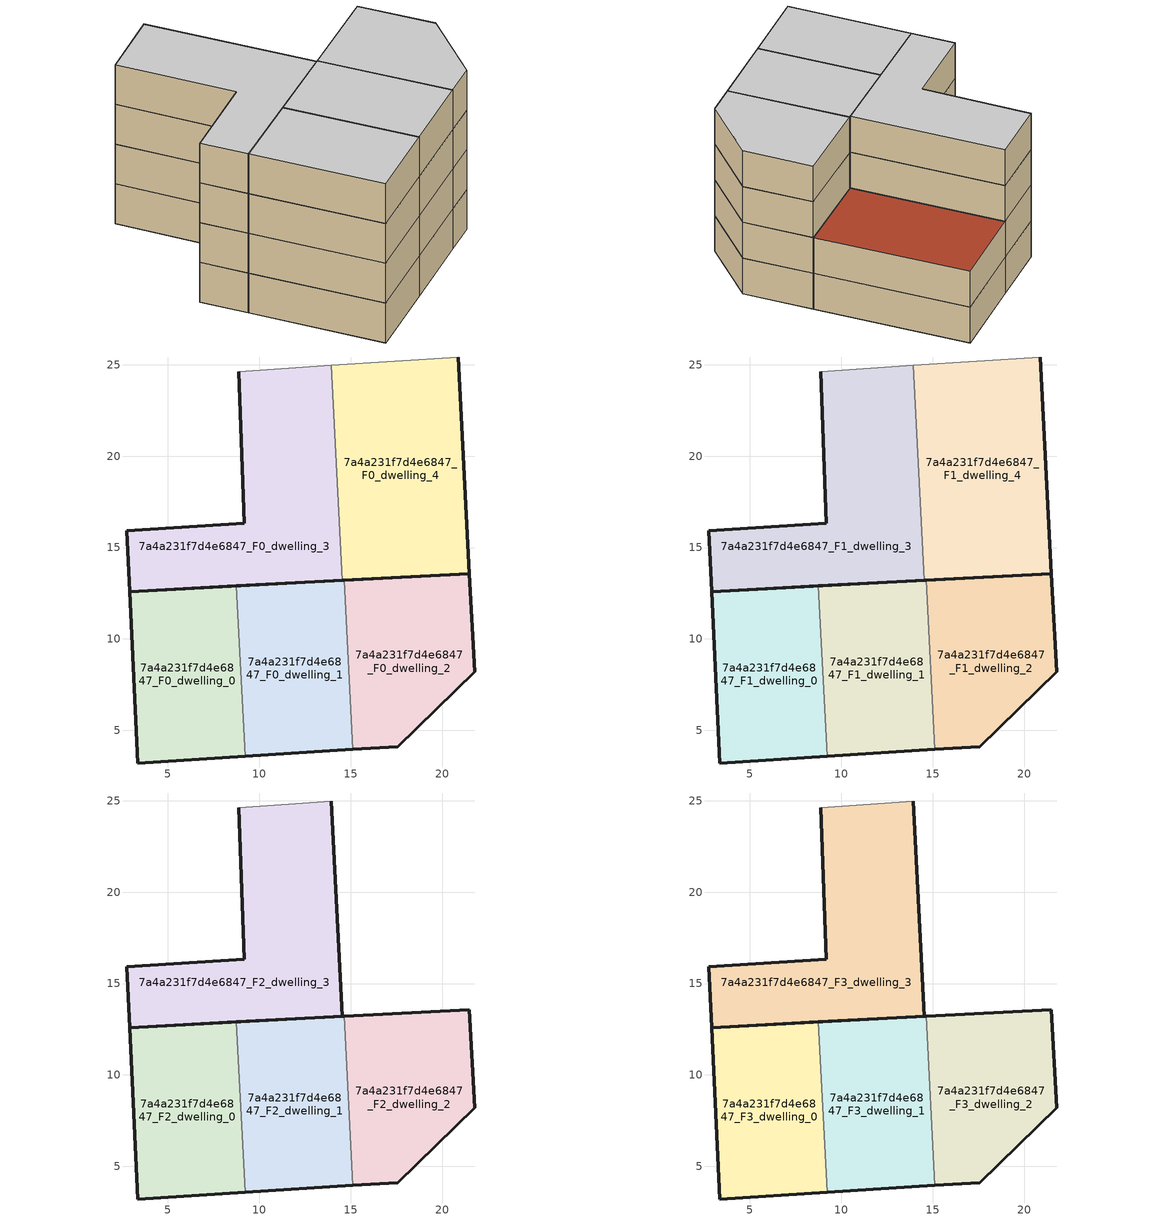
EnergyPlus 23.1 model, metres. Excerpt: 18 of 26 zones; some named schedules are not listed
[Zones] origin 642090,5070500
7a4a231f7d4e6847_F0_dwelling_0
 floor ground (EU_floor_Construction): 9.23,3.59 8.75,12.9 2.92,12.6 3.36,3.22 z0
 wall outside (EU_wall_Construction): 9.23,3.59 3.36,3.22 2.92,12.6 8.75,12.9 z0:3
 wall to 7a4a231f7d4e6847_F0_dwelling_1 (EU_wall_Construction): 8.75,12.9 9.23,3.59 z0:3
7a4a231f7d4e6847_F0_dwelling_1
 floor ground (EU_floor_Construction): 15.12,3.96 14.64,13.21 8.75,12.9 9.23,3.59 z0
 wall outside (EU_wall_Construction): 15.12,3.96 9.23,3.59 / 8.75,12.9 14.64,13.21 z0:3
 wall to 7a4a231f7d4e6847_F0_dwelling_2 (EU_wall_Construction): 14.64,13.21 15.12,3.96 z0:3
7a4a231f7d4e6847_F0_dwelling_2
 floor ground (EU_floor_Construction): 17.57,4.11 21.77,8.21 21.49,13.56 14.64,13.21 15.12,3.96 z0
 wall outside (EU_wall_Construction): 14.64,13.21 21.49,13.56 21.77,8.21 17.57,4.11 15.12,3.96 z0:3
7a4a231f7d4e6847_F0_dwelling_3
 floor ground (EU_floor_Construction): 14.55,13.2 13.94,24.97 8.87,24.63 9.17,16.32 2.76,15.92 2.92,12.6 z0
 wall outside (EU_wall_Construction): 14.55,13.2 2.92,12.6 2.76,15.92 9.17,16.32 8.87,24.63 z0:3
 wall to 7a4a231f7d4e6847_F0_dwelling_4 (EU_wall_Construction): 13.94,24.97 14.55,13.2 z0:3
 wall adiabatic (EU_wall_Construction): 8.87,24.63 13.94,24.97 z0:3
7a4a231f7d4e6847_F0_dwelling_4
 floor ground (EU_floor_Construction): 21.49,13.56 20.88,25.43 13.94,24.97 14.55,13.2 z0
 wall outside (EU_wall_Construction): 20.88,25.43 21.49,13.56 14.55,13.2 z0:3
 wall adiabatic (EU_wall_Construction): 13.94,24.97 20.88,25.43 z0:3
7a4a231f7d4e6847_F1_dwelling_0
 floor to 7a4a231f7d4e6847_F0_dwelling_0 (EU_floor_Construction): 9.23,3.59 8.75,12.9 2.92,12.6 3.36,3.22 z3
 wall outside (EU_wall_Construction): 9.23,3.59 3.36,3.22 2.92,12.6 8.75,12.9 z3:6
 wall to 7a4a231f7d4e6847_F1_dwelling_1 (EU_wall_Construction): 8.75,12.9 9.23,3.59 z3:6
7a4a231f7d4e6847_F1_dwelling_1
 floor to 7a4a231f7d4e6847_F0_dwelling_1 (EU_floor_Construction): 15.12,3.96 14.64,13.21 8.75,12.9 9.23,3.59 z3
 wall outside (EU_wall_Construction): 15.12,3.96 9.23,3.59 / 8.75,12.9 14.64,13.21 z3:6
 wall to 7a4a231f7d4e6847_F1_dwelling_2 (EU_wall_Construction): 14.64,13.21 15.12,3.96 z3:6
7a4a231f7d4e6847_F1_dwelling_2
 floor to 7a4a231f7d4e6847_F0_dwelling_2 (EU_floor_Construction): 17.57,4.11 21.77,8.21 21.49,13.56 14.64,13.21 15.12,3.96 z3
 wall outside (EU_wall_Construction): 14.64,13.21 21.49,13.56 21.77,8.21 17.57,4.11 15.12,3.96 z3:6
7a4a231f7d4e6847_F1_dwelling_3
 floor to 7a4a231f7d4e6847_F0_dwelling_3 (EU_floor_Construction): 14.55,13.2 13.94,24.97 8.87,24.63 9.17,16.32 2.76,15.92 2.92,12.6 z3
 wall outside (EU_wall_Construction): 14.55,13.2 2.92,12.6 2.76,15.92 9.17,16.32 8.87,24.63 z3:6
 wall to 7a4a231f7d4e6847_F1_dwelling_4 (EU_wall_Construction): 13.94,24.97 14.55,13.2 z3:6
 wall adiabatic (EU_wall_Construction): 8.87,24.63 13.94,24.97 z3:6
7a4a231f7d4e6847_F1_dwelling_4
 floor to 7a4a231f7d4e6847_F0_dwelling_4 (EU_floor_Construction): 21.49,13.56 20.88,25.43 13.94,24.97 14.55,13.2 z3
 wall outside (EU_wall_Construction): 20.88,25.43 21.49,13.56 14.55,13.2 z3:6
 wall adiabatic (EU_wall_Construction): 13.94,24.97 20.88,25.43 z3:6
 roof outside (EU_roof_Construction): 20.88,25.43 21.49,13.56 14.55,13.2 13.94,24.97 z6
7a4a231f7d4e6847_F2_dwelling_0
 floor to 7a4a231f7d4e6847_F1_dwelling_0 (EU_floor_Construction): 9.23,3.59 8.75,12.9 2.92,12.6 3.36,3.22 z6
 wall outside (EU_wall_Construction): 9.23,3.59 3.36,3.22 2.92,12.6 8.75,12.9 z6:9
 wall to 7a4a231f7d4e6847_F2_dwelling_1 (EU_wall_Construction): 8.75,12.9 9.23,3.59 z6:9
7a4a231f7d4e6847_F2_dwelling_1
 floor to 7a4a231f7d4e6847_F1_dwelling_1 (EU_floor_Construction): 15.12,3.96 14.64,13.21 8.75,12.9 9.23,3.59 z6
 wall outside (EU_wall_Construction): 15.12,3.96 9.23,3.59 / 8.75,12.9 14.64,13.21 z6:9
 wall to 7a4a231f7d4e6847_F2_dwelling_2 (EU_wall_Construction): 14.64,13.21 15.12,3.96 z6:9
7a4a231f7d4e6847_F2_dwelling_2
 floor to 7a4a231f7d4e6847_F1_dwelling_2 (EU_floor_Construction): 17.57,4.11 21.77,8.21 21.49,13.56 14.64,13.21 15.12,3.96 z6
 wall outside (EU_wall_Construction): 14.64,13.21 21.49,13.56 21.77,8.21 17.57,4.11 15.12,3.96 z6:9
7a4a231f7d4e6847_F2_dwelling_3
 floor to 7a4a231f7d4e6847_F1_dwelling_3 (EU_floor_Construction): 14.55,13.2 13.94,24.97 8.87,24.63 9.17,16.32 2.76,15.92 2.92,12.6 z6
 wall outside (EU_wall_Construction): 13.94,24.97 14.55,13.2 2.92,12.6 2.76,15.92 9.17,16.32 8.87,24.63 z6:9
 wall adiabatic (EU_wall_Construction): 8.87,24.63 13.94,24.97 z6:9
7a4a231f7d4e6847_F3_dwelling_0
 floor to 7a4a231f7d4e6847_F2_dwelling_0 (EU_floor_Construction): 9.23,3.59 8.75,12.9 2.92,12.6 3.36,3.22 z9
 wall outside (EU_wall_Construction): 9.23,3.59 3.36,3.22 2.92,12.6 8.75,12.9 z9:12
 wall to 7a4a231f7d4e6847_F3_dwelling_1 (EU_wall_Construction): 8.75,12.9 9.23,3.59 z9:12
 ceiling to 7a4a231f7d4e6847_F4_dwelling_0 (EU_floor_Construction): 8.75,12.9 9.23,3.59 3.36,3.22 2.92,12.6 z12
7a4a231f7d4e6847_F3_dwelling_1
 floor to 7a4a231f7d4e6847_F2_dwelling_1 (EU_floor_Construction): 15.12,3.96 14.64,13.21 8.75,12.9 9.23,3.59 z9
 wall outside (EU_wall_Construction): 15.12,3.96 9.23,3.59 / 8.75,12.9 14.64,13.21 z9:12
 wall to 7a4a231f7d4e6847_F3_dwelling_2 (EU_wall_Construction): 14.64,13.21 15.12,3.96 z9:12
 ceiling to 7a4a231f7d4e6847_F4_dwelling_1 (EU_floor_Construction): 14.64,13.21 15.12,3.96 9.23,3.59 8.75,12.9 z12
7a4a231f7d4e6847_F3_dwelling_2
 floor to 7a4a231f7d4e6847_F2_dwelling_2 (EU_floor_Construction): 17.57,4.11 21.77,8.21 21.49,13.56 14.64,13.21 15.12,3.96 z9
 wall outside (EU_wall_Construction): 14.64,13.21 21.49,13.56 21.77,8.21 17.57,4.11 15.12,3.96 z9:12
 ceiling to 7a4a231f7d4e6847_F4_dwelling_2 (EU_floor_Construction): 21.49,13.56 21.77,8.21 17.57,4.11 15.12,3.96 14.64,13.21 z12
7a4a231f7d4e6847_F3_dwelling_3
 floor to 7a4a231f7d4e6847_F2_dwelling_3 (EU_floor_Construction): 14.55,13.2 13.94,24.97 8.87,24.63 9.17,16.32 2.76,15.92 2.92,12.6 z9
 wall outside (EU_wall_Construction): 13.94,24.97 14.55,13.2 2.92,12.6 2.76,15.92 9.17,16.32 8.87,24.63 z9:12
 wall adiabatic (EU_wall_Construction): 8.87,24.63 13.94,24.97 z9:12
 ceiling to 7a4a231f7d4e6847_F4_dwelling_3 (EU_floor_Construction): 13.94,24.97 14.55,13.2 2.92,12.6 2.76,15.92 9.17,16.32 8.87,24.63 z12
[Building]
EU S2 Campaign: North Axis=0; Terrain=City; Solar Distribution=FullExterior
[Site:Location]
Lyon-Bron: Latitude=45.75; Longitude=5; Time Zone=1; Elevation=198
[SizingPeriod:WeatherFileDays]
AnnualSizingPeriod: Begin Month=1; Begin Day of Month=1; End Month=12; End Day of Month=31; Day of Week for Start Day=Monday; Use Weather File Daylight Saving Period=No; Use Weather File Rain and Snow Indicators=No
[MATERIAL]
EU_InternalMass_Material: Roughness=MediumRough; Thickness=0.1; Conductivity=1; Density=1800; Specific Heat=900; Thermal Absorptance=0.9; Solar Absorptance=0.7; Visible Absorptance=0.7
[MATERIAL:NOMASS] Roughness=MediumRough; Thermal Absorptance=0.9; Solar Absorptance=0.7; Visible Absorptance=0.7
Name | Thermal Resistance
EU_wall_NoMass | 1.15691
EU_roof_NoMass | 1.19505
EU_floor_NoMass | 1.78277
[CONSTRUCTION]
EU_wall_Construction: EU_wall_NoMass
EU_roof_Construction: EU_roof_NoMass
EU_floor_Construction: EU_floor_NoMass
EU_InternalMass_Construction: EU_InternalMass_Material
[ZONE] Type=1; Multiplier=1; Ceiling Height=autocalculate; Floor Area=autocalculate; Part of Total Floor Area=Yes
Name | Volume
7a4a231f7d4e6847_F0_dwelling_0; 7a4a231f7d4e6847_F1_dwelling_0; 7a4a231f7d4e6847_F2_dwelling_0; 7a4a231f7d4e6847_F3_dwelling_0 | 164.537
7a4a231f7d4e6847_F0_dwelling_1; 7a4a231f7d4e6847_F1_dwelling_1; 7a4a231f7d4e6847_F2_dwelling_1; 7a4a231f7d4e6847_F3_dwelling_1 | 164.561
7a4a231f7d4e6847_F0_dwelling_2; 7a4a231f7d4e6847_F1_dwelling_2; 7a4a231f7d4e6847_F2_dwelling_2; 7a4a231f7d4e6847_F3_dwelling_2 | 164.539
7a4a231f7d4e6847_F0_dwelling_3; 7a4a231f7d4e6847_F1_dwelling_3; 7a4a231f7d4e6847_F2_dwelling_3; 7a4a231f7d4e6847_F3_dwelling_3 | 246.83
7a4a231f7d4e6847_F0_dwelling_4; 7a4a231f7d4e6847_F1_dwelling_4 | 246.823
[INTERNALMASS] Construction=EU_InternalMass_Construction
Name | Zone or ZoneList | Surface Area
7a4a231f7d4e6847_F0_dwelling_0_EU_InternalMass | 7a4a231f7d4e6847_F0_dwelling_0 | 54.8453
7a4a231f7d4e6847_F0_dwelling_1_EU_InternalMass | 7a4a231f7d4e6847_F0_dwelling_1 | 54.854
7a4a231f7d4e6847_F0_dwelling_2_EU_InternalMass | 7a4a231f7d4e6847_F0_dwelling_2 | 54.8461
7a4a231f7d4e6847_F0_dwelling_3_EU_InternalMass | 7a4a231f7d4e6847_F0_dwelling_3 | 82.2765
7a4a231f7d4e6847_F0_dwelling_4_EU_InternalMass | 7a4a231f7d4e6847_F0_dwelling_4 | 82.2742
7a4a231f7d4e6847_F1_dwelling_0_EU_InternalMass | 7a4a231f7d4e6847_F1_dwelling_0 | 54.8453
7a4a231f7d4e6847_F1_dwelling_1_EU_InternalMass | 7a4a231f7d4e6847_F1_dwelling_1 | 54.854
7a4a231f7d4e6847_F1_dwelling_2_EU_InternalMass | 7a4a231f7d4e6847_F1_dwelling_2 | 54.8461
7a4a231f7d4e6847_F1_dwelling_3_EU_InternalMass | 7a4a231f7d4e6847_F1_dwelling_3 | 82.2765
7a4a231f7d4e6847_F1_dwelling_4_EU_InternalMass | 7a4a231f7d4e6847_F1_dwelling_4 | 82.2742
7a4a231f7d4e6847_F2_dwelling_0_EU_InternalMass | 7a4a231f7d4e6847_F2_dwelling_0 | 82.2708
7a4a231f7d4e6847_F2_dwelling_1_EU_InternalMass | 7a4a231f7d4e6847_F2_dwelling_1 | 82.2774
7a4a231f7d4e6847_F2_dwelling_2_EU_InternalMass | 7a4a231f7d4e6847_F2_dwelling_2 | 82.2769
7a4a231f7d4e6847_F2_dwelling_3_EU_InternalMass | 7a4a231f7d4e6847_F2_dwelling_3 | 82.27
7a4a231f7d4e6847_F3_dwelling_0_EU_InternalMass | 7a4a231f7d4e6847_F3_dwelling_0 | 82.2708
7a4a231f7d4e6847_F3_dwelling_1_EU_InternalMass | 7a4a231f7d4e6847_F3_dwelling_1 | 82.2774
7a4a231f7d4e6847_F3_dwelling_2_EU_InternalMass | 7a4a231f7d4e6847_F3_dwelling_2 | 82.2769
7a4a231f7d4e6847_F3_dwelling_3_EU_InternalMass | 7a4a231f7d4e6847_F3_dwelling_3 | 82.27
[OTHEREQUIPMENT] Fuel Type=Electricity; Design Level Calculation Method=Watts/Area; Power per Zone Floor Area=1; Fraction Latent=0; Fraction Radiant=0; Fraction Lost=0; Carbon Dioxide Generation Rate=0; EndUse Subcategory=EU_Step8_InternalGains
Name | Zone or ZoneList or Space or SpaceList | Schedule
EU_Step8_InternalGain_7a4a231f7d4e6847_F0_dwelling_0_f000 | 7a4a231f7d4e6847_F0_dwelling_0 | EU_Step8_GainSchedule_7a4a231f7d4e6847_F0_dwelling_0_f000
EU_Step8_InternalGain_7a4a231f7d4e6847_F0_dwelling_1_f000 | 7a4a231f7d4e6847_F0_dwelling_1 | EU_Step8_GainSchedule_7a4a231f7d4e6847_F0_dwelling_1_f000
EU_Step8_InternalGain_7a4a231f7d4e6847_F0_dwelling_2_f000 | 7a4a231f7d4e6847_F0_dwelling_2 | EU_Step8_GainSchedule_7a4a231f7d4e6847_F0_dwelling_2_f000
EU_Step8_InternalGain_7a4a231f7d4e6847_F0_dwelling_3_f000 | 7a4a231f7d4e6847_F0_dwelling_3 | EU_Step8_GainSchedule_7a4a231f7d4e6847_F0_dwelling_3_f000
EU_Step8_InternalGain_7a4a231f7d4e6847_F0_dwelling_4_f000 | 7a4a231f7d4e6847_F0_dwelling_4 | EU_Step8_GainSchedule_7a4a231f7d4e6847_F0_dwelling_4_f000
EU_Step8_InternalGain_7a4a231f7d4e6847_F1_dwelling_0_f000 | 7a4a231f7d4e6847_F1_dwelling_0 | EU_Step8_GainSchedule_7a4a231f7d4e6847_F1_dwelling_0_f000
EU_Step8_InternalGain_7a4a231f7d4e6847_F1_dwelling_1_f000 | 7a4a231f7d4e6847_F1_dwelling_1 | EU_Step8_GainSchedule_7a4a231f7d4e6847_F1_dwelling_1_f000
EU_Step8_InternalGain_7a4a231f7d4e6847_F1_dwelling_2_f000 | 7a4a231f7d4e6847_F1_dwelling_2 | EU_Step8_GainSchedule_7a4a231f7d4e6847_F1_dwelling_2_f000
EU_Step8_InternalGain_7a4a231f7d4e6847_F1_dwelling_3_f000 | 7a4a231f7d4e6847_F1_dwelling_3 | EU_Step8_GainSchedule_7a4a231f7d4e6847_F1_dwelling_3_f000
EU_Step8_InternalGain_7a4a231f7d4e6847_F1_dwelling_4_f000 | 7a4a231f7d4e6847_F1_dwelling_4 | EU_Step8_GainSchedule_7a4a231f7d4e6847_F1_dwelling_4_f000
EU_Step8_InternalGain_7a4a231f7d4e6847_F2_dwelling_0_f000 | 7a4a231f7d4e6847_F2_dwelling_0 | EU_Step8_GainSchedule_7a4a231f7d4e6847_F2_dwelling_0_f000
EU_Step8_InternalGain_7a4a231f7d4e6847_F2_dwelling_1_f000 | 7a4a231f7d4e6847_F2_dwelling_1 | EU_Step8_GainSchedule_7a4a231f7d4e6847_F2_dwelling_1_f000
EU_Step8_InternalGain_7a4a231f7d4e6847_F2_dwelling_2_f000 | 7a4a231f7d4e6847_F2_dwelling_2 | EU_Step8_GainSchedule_7a4a231f7d4e6847_F2_dwelling_2_f000
EU_Step8_InternalGain_7a4a231f7d4e6847_F2_dwelling_3_f000 | 7a4a231f7d4e6847_F2_dwelling_3 | EU_Step8_GainSchedule_7a4a231f7d4e6847_F2_dwelling_3_f000
EU_Step8_InternalGain_7a4a231f7d4e6847_F3_dwelling_0_f000 | 7a4a231f7d4e6847_F3_dwelling_0 | EU_Step8_GainSchedule_7a4a231f7d4e6847_F3_dwelling_0_f000
EU_Step8_InternalGain_7a4a231f7d4e6847_F3_dwelling_1_f000 | 7a4a231f7d4e6847_F3_dwelling_1 | EU_Step8_GainSchedule_7a4a231f7d4e6847_F3_dwelling_1_f000
EU_Step8_InternalGain_7a4a231f7d4e6847_F3_dwelling_2_f000 | 7a4a231f7d4e6847_F3_dwelling_2 | EU_Step8_GainSchedule_7a4a231f7d4e6847_F3_dwelling_2_f000
EU_Step8_InternalGain_7a4a231f7d4e6847_F3_dwelling_3_f000 | 7a4a231f7d4e6847_F3_dwelling_3 | EU_Step8_GainSchedule_7a4a231f7d4e6847_F3_dwelling_3_f000
[ZONEVENTILATION:DESIGNFLOWRATE] Schedule=EU_AlwaysOn; Design Flow Rate Calculation Method=AirChanges/Hour; Air Changes per Hour=0.551728; Ventilation Type=Natural; Fan Pressure Rise=0; Fan Total Efficiency=1; Constant Term Coefficient=1; Temperature Term Coefficient=0; Velocity Term Coefficient=0; Velocity Squared Term Coefficient=0; Minimum Indoor Temperature=-100; Maximum Indoor Temperature=100; Delta Temperature=-100; Minimum Outdoor Temperature=-100; Maximum Outdoor Temperature=100; Maximum Wind Speed=40
Name | Zone or ZoneList or Space or SpaceList
EU_ConstantAir_7a4a231f7d4e6847_F0_dwelling_0 | 7a4a231f7d4e6847_F0_dwelling_0
EU_ConstantAir_7a4a231f7d4e6847_F0_dwelling_1 | 7a4a231f7d4e6847_F0_dwelling_1
EU_ConstantAir_7a4a231f7d4e6847_F0_dwelling_2 | 7a4a231f7d4e6847_F0_dwelling_2
EU_ConstantAir_7a4a231f7d4e6847_F0_dwelling_3 | 7a4a231f7d4e6847_F0_dwelling_3
EU_ConstantAir_7a4a231f7d4e6847_F0_dwelling_4 | 7a4a231f7d4e6847_F0_dwelling_4
EU_ConstantAir_7a4a231f7d4e6847_F1_dwelling_0 | 7a4a231f7d4e6847_F1_dwelling_0
EU_ConstantAir_7a4a231f7d4e6847_F1_dwelling_1 | 7a4a231f7d4e6847_F1_dwelling_1
EU_ConstantAir_7a4a231f7d4e6847_F1_dwelling_2 | 7a4a231f7d4e6847_F1_dwelling_2
EU_ConstantAir_7a4a231f7d4e6847_F1_dwelling_3 | 7a4a231f7d4e6847_F1_dwelling_3
EU_ConstantAir_7a4a231f7d4e6847_F1_dwelling_4 | 7a4a231f7d4e6847_F1_dwelling_4
EU_ConstantAir_7a4a231f7d4e6847_F2_dwelling_0 | 7a4a231f7d4e6847_F2_dwelling_0
EU_ConstantAir_7a4a231f7d4e6847_F2_dwelling_1 | 7a4a231f7d4e6847_F2_dwelling_1
EU_ConstantAir_7a4a231f7d4e6847_F2_dwelling_2 | 7a4a231f7d4e6847_F2_dwelling_2
EU_ConstantAir_7a4a231f7d4e6847_F2_dwelling_3 | 7a4a231f7d4e6847_F2_dwelling_3
EU_ConstantAir_7a4a231f7d4e6847_F3_dwelling_0 | 7a4a231f7d4e6847_F3_dwelling_0
EU_ConstantAir_7a4a231f7d4e6847_F3_dwelling_1 | 7a4a231f7d4e6847_F3_dwelling_1
EU_ConstantAir_7a4a231f7d4e6847_F3_dwelling_2 | 7a4a231f7d4e6847_F3_dwelling_2
EU_ConstantAir_7a4a231f7d4e6847_F3_dwelling_3 | 7a4a231f7d4e6847_F3_dwelling_3
[HVACTEMPLATE:THERMOSTAT] Constant Heating Setpoint=20; Constant Cooling Setpoint=50
EU_HeatOnly_7a4a231f7d4e6847_F0_dwelling_0; EU_HeatOnly_7a4a231f7d4e6847_F0_dwelling_1; EU_HeatOnly_7a4a231f7d4e6847_F0_dwelling_2; EU_HeatOnly_7a4a231f7d4e6847_F0_dwelling_3; EU_HeatOnly_7a4a231f7d4e6847_F0_dwelling_4; EU_HeatOnly_7a4a231f7d4e6847_F1_dwelling_0; EU_HeatOnly_7a4a231f7d4e6847_F1_dwelling_1; EU_HeatOnly_7a4a231f7d4e6847_F1_dwelling_2; EU_HeatOnly_7a4a231f7d4e6847_F1_dwelling_3; EU_HeatOnly_7a4a231f7d4e6847_F1_dwelling_4; EU_HeatOnly_7a4a231f7d4e6847_F2_dwelling_0; EU_HeatOnly_7a4a231f7d4e6847_F2_dwelling_1; EU_HeatOnly_7a4a231f7d4e6847_F2_dwelling_2; EU_HeatOnly_7a4a231f7d4e6847_F2_dwelling_3; EU_HeatOnly_7a4a231f7d4e6847_F3_dwelling_0; EU_HeatOnly_7a4a231f7d4e6847_F3_dwelling_1; EU_HeatOnly_7a4a231f7d4e6847_F3_dwelling_2; EU_HeatOnly_7a4a231f7d4e6847_F3_dwelling_3; EU_HeatOnly_7a4a231f7d4e6847_F4_dwelling_0; EU_HeatOnly_7a4a231f7d4e6847_F4_dwelling_1; EU_HeatOnly_7a4a231f7d4e6847_F4_dwelling_2; EU_HeatOnly_7a4a231f7d4e6847_F4_dwelling_3; EU_HeatOnly_7a4a231f7d4e6847_F5_dwelling_0; EU_HeatOnly_7a4a231f7d4e6847_F5_dwelling_1; EU_HeatOnly_7a4a231f7d4e6847_F5_dwelling_2; EU_HeatOnly_7a4a231f7d4e6847_F5_dwelling_3
[HVACTEMPLATE:ZONE:IDEALLOADSAIRSYSTEM]
7a4a231f7d4e6847_F0_dwelling_0: Template Thermostat=EU_HeatOnly_7a4a231f7d4e6847_F0_dwelling_0; System Availability Schedule=EU_AlwaysOn; Maximum Heating Supply Air Temperature=50; Minimum Cooling Supply Air Temperature=13; Maximum Heating Supply Air Humidity Ratio=0.0156; Minimum Cooling Supply Air Humidity Ratio=0.0077; Heating Limit=NoLimit; Cooling Limit=NoLimit; Heating Availability Schedule=EU_AlwaysOn; Cooling Availability Schedule=EU_CoolingOff; Dehumidification Control Type=ConstantSensibleHeatRatio; Cooling Sensible Heat Ratio=0.7; Dehumidification Setpoint=60; Humidification Control Type=None; Humidification Setpoint=30; Outdoor Air Method=None; Outdoor Air Flow Rate per Person=0.00944; Outdoor Air Flow Rate per Zone Floor Area=0; Outdoor Air Flow Rate per Zone=0; Demand Controlled Ventilation Type=None; Outdoor Air Economizer Type=NoEconomizer; Heat Recovery Type=None; Sensible Heat Recovery Effectiveness=0.7; Latent Heat Recovery Effectiveness=0.65
